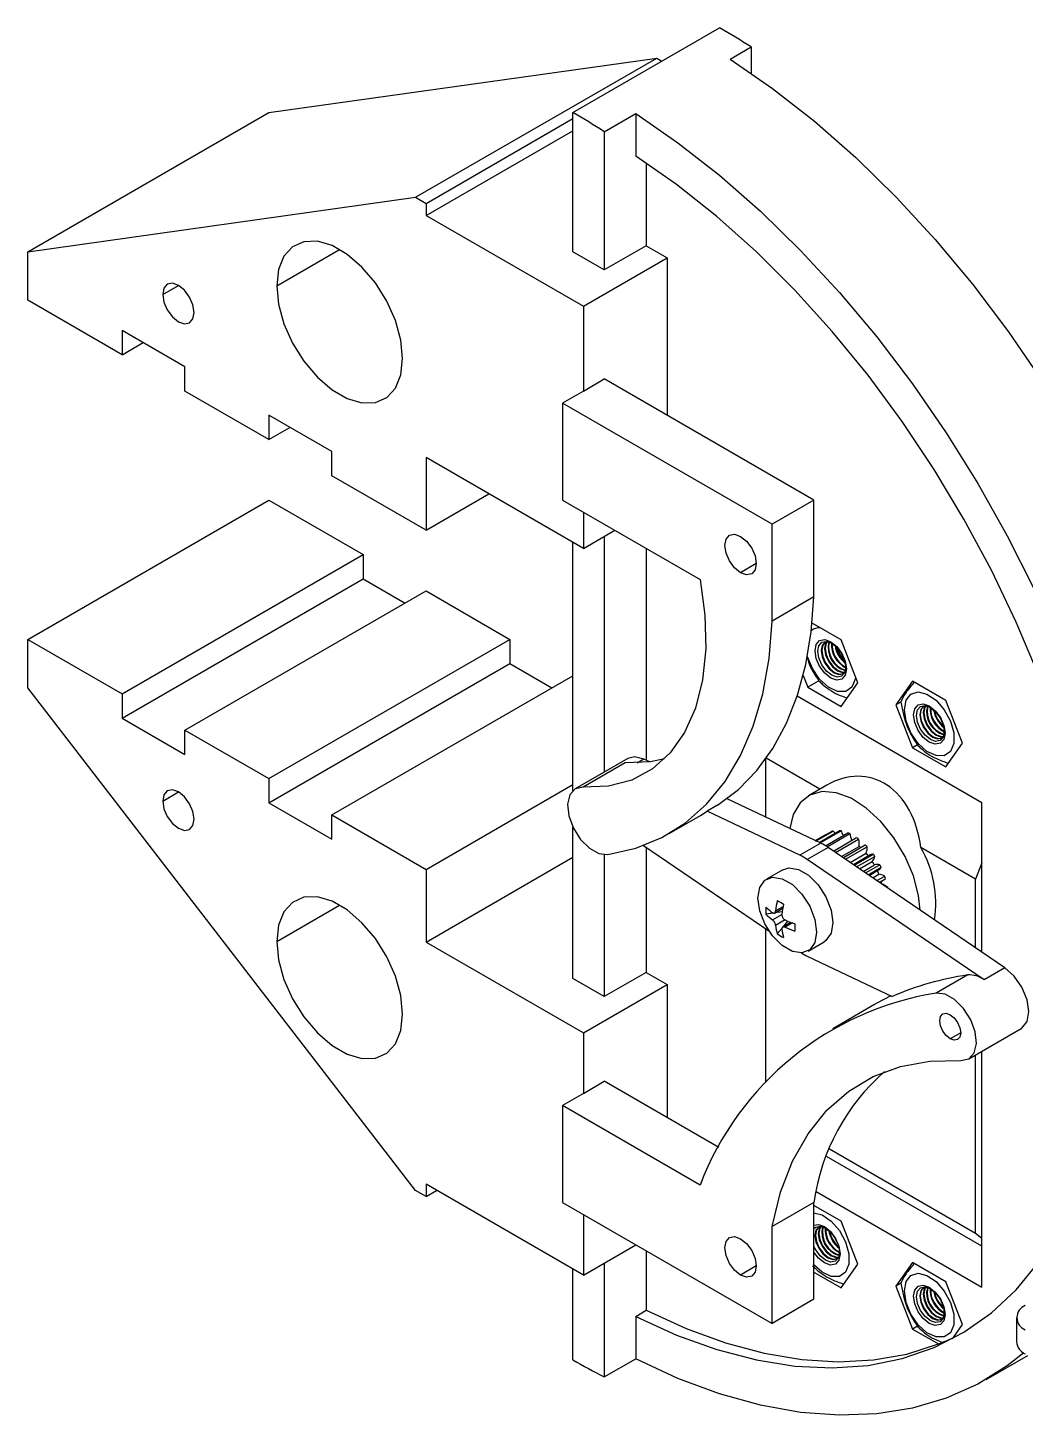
# Model space of a CAD drawing. Header units: millimetres. Extents: x 15 to 836, y 5 to 589.
# Drawn here: x 483.9 to 551.2, y 205.5 to 299 of the extents above; entities that cross this region are included whole.
import ezdxf

# ---------------------------------------------------------------- set-up
doc = ezdxf.new("R2010")
doc.units = ezdxf.units.MM

msp = doc.modelspace()

# ---------------------------------------------------------------- linework, layer by layer
at = {"color": 7, "linetype": 'Continuous', "lineweight": 25}
for p, q in [((520.707, 293.332), (530.606, 299.046)), ((531.313, 296.934), (532.727, 297.75)), ((532.727, 297.75), (532.727, 295.99)), ((500.201, 293.327), (526.364, 297.004)), ((510.1, 287.615), (526.364, 297.004)), ((526.364, 297.004), (526.716, 296.801)), ((483.937, 283.938), (500.201, 293.327)), ((510.807, 287.207), (520.707, 292.922)), ((520.707, 283.941), (520.707, 293.332)), ((522.828, 292.035), (524.949, 293.26)), ((524.949, 293.26), (524.949, 290.397)), ((510.807, 286.391), (520.707, 292.105)), ((522.828, 292.035), (522.828, 282.717)), ((525.656, 289.929), (525.656, 284.35)), ((483.937, 283.938), (510.1, 287.615)), ((510.1, 287.615), (510.807, 287.207)), ((510.807, 287.207), (510.807, 286.391)), ((510.807, 286.391), (521.414, 280.267)), ((483.937, 280.672), (483.937, 283.938)), ((522.828, 282.717), (520.707, 283.941)), ((521.414, 280.267), (527.071, 283.533)), ((525.656, 284.35), (522.828, 282.717)), ((525.656, 284.35), (527.071, 283.533)), ((527.071, 283.533), (527.071, 272.919)), ((490.301, 276.998), (483.937, 280.672)), ((521.414, 280.267), (521.414, 274.552)), ((494.544, 276.182), (490.301, 278.631)), ((490.301, 278.631), (490.301, 276.998)), ((490.301, 276.998), (491.716, 277.815)), ((494.544, 274.549), (494.544, 276.182)), ((521.414, 274.552), (522.828, 275.368)), ((536.97, 267.204), (522.828, 275.368)), ((500.201, 271.284), (494.544, 274.549)), ((521.414, 274.552), (520, 273.735)), ((534.142, 265.571), (520, 273.735)), ((520, 273.735), (520, 267.203)), ((504.443, 270.467), (500.201, 272.917)), ((500.201, 272.917), (500.201, 271.284)), ((500.201, 271.284), (501.615, 272.1)), ((504.443, 268.834), (504.443, 270.467)), ((521.414, 263.937), (510.807, 270.06)), ((510.807, 270.06), (510.807, 265.16)), ((510.807, 265.16), (504.443, 268.834)), ((510.807, 265.16), (515.05, 267.61)), ((483.937, 257.809), (500.201, 267.198)), ((500.201, 267.198), (506.565, 263.524)), ((520, 267.203), (529.291, 261.839)), ((536.97, 267.204), (534.142, 265.571)), ((536.97, 260.672), (536.97, 267.204)), ((521.414, 266.387), (521.414, 263.937)), ((521.414, 263.937), (523.536, 265.162)), ((522.828, 264.753), (522.828, 248.86)), ((534.142, 259.039), (534.142, 265.571)), ((520.707, 247.606), (520.707, 264.345)), ((525.656, 263.937), (525.656, 249.655)), ((490.301, 254.135), (506.565, 263.524)), ((506.565, 263.524), (506.565, 261.891)), ((490.301, 252.502), (506.565, 261.891)), ((494.544, 251.686), (510.807, 261.075)), ((506.565, 261.891), (509.393, 260.258)), ((510.807, 261.075), (516.464, 257.809)), ((536.97, 260.672), (534.142, 259.039)), ((538.8, 257.777), (536.853, 258.901)), ((483.937, 254.543), (483.937, 257.809)), ((483.937, 257.809), (490.301, 254.135)), ((500.201, 248.42), (516.464, 257.809)), ((516.464, 257.809), (516.464, 256.176)), ((539.923, 254.884), (538.8, 257.777)), ((500.201, 246.787), (516.464, 256.176)), ((516.464, 256.176), (519.292, 254.543)), ((510.1, 220.659), (483.937, 254.543)), ((504.443, 245.971), (520.707, 255.36)), ((536.248, 255.374), (536.555, 254.583)), ((537.306, 255.016), (536.555, 254.583)), ((536.555, 254.583), (538.8, 253.286)), ((538.8, 253.286), (539.923, 254.884)), ((543.626, 254.992), (542.503, 253.394)), ((545.871, 253.695), (543.626, 254.992)), ((490.301, 254.135), (490.301, 252.502)), ((548.284, 246.791), (535.839, 253.975)), ((542.83, 253.583), (542.503, 253.394)), ((546.994, 250.802), (545.871, 253.695)), ((542.503, 253.394), (543.626, 250.501)), ((490.301, 252.502), (494.544, 250.053)), ((494.544, 250.053), (494.544, 251.686)), ((494.544, 251.686), (500.201, 248.42)), ((545.871, 249.204), (546.994, 250.802)), ((537.367, 247.704), (533.755, 249.789)), ((543.952, 250.689), (543.626, 250.501)), ((543.626, 250.501), (545.871, 249.204)), ((524.406, 249.771), (520.871, 247.73)), ((524.226, 249.478), (521.398, 247.845)), ((525.899, 249.54), (525.5, 249.729)), ((533.717, 245.826), (533.717, 249.737)), ((500.201, 248.42), (500.201, 246.787)), ((510.807, 242.297), (520.707, 248.012)), ((537.835, 247.974), (536.603, 247.263)), ((537.428, 244.064), (531.109, 247.065)), ((500.201, 246.787), (504.443, 244.338)), ((529.316, 245.943), (529.764, 246.216)), ((530.471, 246.624), (529.764, 246.216)), ((536.013, 243.247), (529.764, 246.216)), ((548.284, 236.737), (548.284, 246.791)), ((504.443, 244.338), (504.443, 245.971)), ((504.443, 245.971), (510.807, 242.297)), ((520.707, 234.949), (520.707, 245.156)), ((527.195, 244.719), (529.316, 245.943)), ((537.054, 244.241), (537.822, 244.685)), ((537.077, 244.231), (538.161, 244.857)), ((537.109, 244.215), (538.27, 244.885)), ((537.31, 244.12), (538.677, 244.909)), ((537.393, 244.08), (538.802, 244.894)), ((537.741, 243.895), (539.252, 244.767)), ((537.853, 243.825), (539.385, 244.71)), ((538.281, 243.535), (539.85, 244.441)), ((538.418, 243.442), (539.983, 244.345)), ((522.828, 243.286), (522.828, 233.724)), ((525.467, 243.908), (533.931, 238.156)), ((525.656, 243.779), (525.656, 235.357)), ((537.428, 244.064), (536.013, 243.247)), ((537.927, 243.776), (536.513, 242.959)), ((549.854, 235.67), (537.927, 243.776)), ((538.825, 243.165), (540.016, 243.853)), ((538.938, 243.088), (540.434, 243.952)), ((540.414, 243.941), (538.938, 243.089)), ((539.098, 242.98), (540.558, 243.823)), ((539.406, 242.771), (540.487, 243.395)), ((540.767, 243.271), (539.633, 242.616)), ((539.678, 242.586), (540.966, 243.329)), ((540.434, 243.952), (540.414, 243.941)), ((547.86, 241.647), (544.184, 243.768)), ((510.807, 237.398), (520.707, 243.113)), ((548.44, 234.854), (536.513, 242.959)), ((539.85, 242.469), (541.074, 243.175)), ((540.039, 242.34), (540.905, 242.84)), ((540.297, 242.165), (541.049, 242.6)), ((540.454, 242.058), (541.413, 242.612)), ((540.627, 241.94), (541.499, 242.443)), ((548.284, 242.74), (547.86, 241.647)), ((510.807, 242.297), (510.807, 237.398)), ((534.863, 242.275), (533.772, 241.645)), ((540.695, 241.895), (541.324, 242.258)), ((540.938, 241.73), (541.347, 241.966)), ((541.217, 241.54), (541.748, 241.846)), ((541.381, 241.428), (541.805, 241.673)), ((541.386, 241.425), (541.749, 241.635)), ((547.86, 237.026), (547.86, 241.647)), ((541.535, 241.324), (541.537, 241.325)), ((541.919, 241.063), (541.949, 241.08)), ((534.313, 239.358), (534.867, 239.678)), ((534.232, 239.35), (533.733, 239.273)), ((534.832, 239.443), (534.325, 239.364)), ((535.416, 238.728), (534.862, 238.408)), ((535.195, 238.814), (534.874, 238.414)), ((533.717, 227.939), (533.717, 238.301)), ((534.818, 238.346), (534.498, 237.948)), ((510.807, 237.398), (521.414, 231.275)), ((536.572, 236.795), (537.663, 237.425)), ((536.513, 236.452), (542.248, 233.728)), ((522.828, 233.724), (520.707, 234.949)), ((525.656, 235.357), (522.828, 233.724)), ((525.656, 235.357), (527.071, 234.541)), ((547.341, 235.182), (545.22, 233.957)), ((549.854, 235.67), (548.44, 234.854)), ((521.414, 231.275), (527.071, 234.541)), ((527.071, 234.541), (527.071, 225.559)), ((541.06, 233.179), (538.232, 231.546)), ((521.414, 231.275), (521.414, 227.192)), ((547.412, 229.521), (550.948, 231.562)), ((547.86, 217.777), (547.86, 229.779)), ((548.284, 214.129), (548.284, 230.024)), ((521.414, 227.192), (522.828, 228.009)), ((530.542, 223.555), (522.828, 228.009)), ((521.414, 227.192), (520, 226.376)), ((520, 226.376), (520, 219.844)), ((529.291, 221.012), (520, 226.376)), ((548.284, 216.905), (537.811, 222.95)), ((538.009, 223.463), (547.86, 217.777)), ((521.414, 214.944), (510.807, 221.067)), ((510.807, 221.067), (510.807, 220.251)), ((510.807, 220.251), (510.1, 220.659)), ((510.807, 220.251), (511.514, 220.659)), ((537.119, 220.574), (548.284, 214.129)), ((520, 219.844), (534.142, 211.679)), ((521.414, 219.027), (521.414, 214.944)), ((536.97, 219.845), (534.142, 218.212)), ((536.97, 213.312), (536.97, 219.845)), ((538.8, 218.583), (536.97, 219.64)), ((534.142, 211.679), (534.142, 218.212)), ((539.923, 215.69), (538.8, 218.583)), ((547.86, 217.777), (548.284, 217.438)), ((521.414, 214.944), (524.95, 216.986)), ((525.656, 216.578), (525.656, 212.571)), ((520.707, 209.228), (520.707, 215.352)), ((522.828, 215.761), (522.828, 208.075)), ((538.8, 214.092), (539.923, 215.69)), ((543.626, 215.798), (542.503, 214.2)), ((545.871, 214.501), (543.626, 215.798)), ((536.97, 215.149), (538.8, 214.092)), ((542.83, 214.389), (542.503, 214.2)), ((546.994, 211.608), (545.871, 214.501)), ((536.97, 213.312), (534.142, 211.679)), ((542.503, 214.2), (543.626, 211.307)), ((524.949, 212.162), (525.656, 212.571)), ((524.949, 212.162), (524.949, 209.299)), ((543.952, 211.495), (543.626, 211.307)), ((546.383, 210.739), (546.994, 211.608)), ((550.636, 212.075), (550.636, 210.442)), ((543.626, 211.307), (545.369, 210.3)), ((546.383, 210.739), (547.177, 211.143)), ((522.828, 208.075), (524.949, 209.299)), ((548.576, 207.903), (551.392, 209.528))]:
    msp.add_line(p, q, dxfattribs=at)
at = {"color": 8, "linetype": 'Continuous', "lineweight": 25}
for p, q in [((500.733, 281.646), (504.977, 284.096)), ((493.04, 281.065), (494.101, 281.677)), ((533.081, 262.917), (532.02, 262.305)), ((525.5, 249.729), (525.045, 249.466)), ((493.04, 246.906), (494.101, 247.519)), ((500.733, 237.443), (504.977, 239.892)), ((534.386, 239.501), (534.888, 239.791)), ((534.174, 238.889), (534.81, 239.256)), ((535.021, 238.888), (534.386, 238.521)), ((535.524, 238.689), (535.022, 238.399)), ((546.87, 231.278), (546.162, 230.869)), ((533.081, 215.558), (532.02, 214.945))]:
    msp.add_line(p, q, dxfattribs=at)
at = {"color": 7, "linetype": 'Continuous', "lineweight": 25, "flags": 128}
for points in [[(531.313, 296.934), (534.177, 294.956), (537.009, 292.737), (539.793, 290.289), (542.51, 287.628), (545.145, 284.771), (547.679, 281.735), (550.099, 278.54), (552.387, 275.205), (554.531, 271.752), (556.517, 268.201), (558.332, 264.575), (559.966, 260.897), (561.407, 257.189), (562.647, 253.475), (563.678, 249.778), (564.001, 248.438)], [(524.949, 293.26), (527.792, 291.298), (530.604, 289.098), (533.368, 286.672), (536.067, 284.036), (538.685, 281.206), (541.205, 278.2), (543.612, 275.036), (545.892, 271.733), (548.029, 268.312), (550.012, 264.793), (551.827, 261.199), (553.464, 257.552), (554.913, 253.873), (556.164, 250.186), (557.21, 246.514), (558.045, 242.878), (558.663, 239.301)], [(556.487, 238.116), (556.067, 241.249), (555.397, 244.735), (554.51, 248.273), (553.414, 251.839), (552.114, 255.409), (550.619, 258.96), (548.94, 262.468), (547.088, 265.91), (545.074, 269.263), (542.913, 272.505), (540.618, 275.613), (538.205, 278.568), (535.69, 281.35), (533.089, 283.941), (530.42, 286.322), (527.701, 288.479), (524.949, 290.397)], [(509.219, 276.748), (509.095, 277.991), (508.733, 279.305), (508.152, 280.612), (507.386, 281.838), (506.48, 282.909), (505.487, 283.765), (504.465, 284.356), (503.472, 284.646), (502.566, 284.62), (501.8, 284.279), (501.219, 283.642), (500.857, 282.747), (500.733, 281.646)], [(495.161, 279.84), (495.08, 280.356), (494.851, 280.886), (494.506, 281.35), (494.101, 281.677), (493.695, 281.819), (493.351, 281.752), (493.121, 281.487), (493.04, 281.065)], [(500.733, 281.646), (500.857, 280.403), (501.219, 279.089), (501.8, 277.781), (502.566, 276.556), (503.472, 275.485), (504.465, 274.629), (505.487, 274.038), (506.48, 273.748), (507.386, 273.774), (508.152, 274.115), (508.733, 274.751), (509.095, 275.646), (509.219, 276.748)], [(493.04, 281.065), (493.121, 280.55), (493.351, 280.02), (493.695, 279.555), (494.101, 279.228), (494.506, 279.087), (494.851, 279.154), (495.08, 279.418), (495.161, 279.84)], [(532.02, 262.305), (531.614, 262.632), (531.27, 263.097), (531.04, 263.627), (530.96, 264.142), (531.04, 264.564), (531.27, 264.829), (531.614, 264.896), (532.02, 264.754)], [(532.02, 264.754), (532.426, 264.427), (532.77, 263.963), (533, 263.433), (533.081, 262.917), (533, 262.495), (532.77, 262.231), (532.426, 262.164), (532.02, 262.305)], [(529.291, 261.839), (529.613, 259.444), (529.668, 257.173), (529.455, 255.07), (528.977, 253.174), (528.244, 251.523), (527.27, 250.148), (526.074, 249.075), (524.678, 248.325), (523.109, 247.912), (521.398, 247.845)], [(530.471, 246.624), (531.869, 247.682), (533.116, 248.964), (534.203, 250.46), (535.121, 252.158), (535.861, 254.044), (536.419, 256.103), (536.79, 258.318), (536.97, 260.672)], [(523.064, 243.294), (524.95, 243.73), (526.699, 244.449), (528.295, 245.443), (529.724, 246.704), (530.971, 248.219), (532.025, 249.975), (532.876, 251.954), (533.516, 254.138), (533.939, 256.507), (534.142, 259.039)], [(539.162, 255.813), (539.081, 255.39), (538.851, 255.126), (538.507, 255.059), (538.101, 255.2), (537.696, 255.528), (537.351, 255.992), (537.122, 256.522), (537.041, 257.037), (537.122, 257.459), (537.351, 257.724), (537.696, 257.791), (538.101, 257.65), (538.507, 257.322), (538.851, 256.858), (539.081, 256.328), (539.162, 255.813)], [(537.237, 257.007), (537.308, 257.38), (537.511, 257.613), (537.815, 257.672), (538.173, 257.548), (538.532, 257.258), (538.835, 256.849), (539.038, 256.381), (539.11, 255.926), (539.038, 255.553), (538.835, 255.319), (538.532, 255.26), (538.173, 255.385), (537.815, 255.674), (537.511, 256.084), (537.308, 256.552), (537.237, 257.007)], [(537.86, 257.671), (537.711, 257.619), (537.523, 257.402), (537.456, 257.056), (537.523, 256.634), (537.711, 256.199), (537.993, 255.819), (538.326, 255.55), (538.658, 255.435), (538.94, 255.49), (539.044, 255.575)], [(537.73, 257.63), (537.561, 257.424), (537.495, 257.078), (537.561, 256.656), (537.749, 256.221), (538.031, 255.841), (538.364, 255.573), (538.697, 255.457), (538.959, 255.501)], [(537.839, 257.669), (537.752, 257.535), (537.686, 257.189), (537.752, 256.766), (537.941, 256.332), (538.223, 255.951), (538.555, 255.683), (538.888, 255.567), (539.044, 255.575)], [(537.856, 257.667), (537.79, 257.557), (537.724, 257.211), (537.79, 256.788), (537.979, 256.354), (538.261, 255.973), (538.594, 255.705), (538.926, 255.589), (539.06, 255.592)], [(539.773, 255.27), (539.752, 255.116), (539.529, 254.58), (539.114, 254.293), (538.561, 254.294), (537.947, 254.583), (537.353, 255.121), (536.86, 255.835), (536.536, 256.628), (536.53, 256.647)], [(539.032, 256.403), (538.741, 256.794), (538.547, 257.241), (538.547, 257.242)], [(543.069, 253.067), (543.182, 253.703), (543.507, 254.121), (544, 254.266), (544.593, 254.118), (545.208, 253.698), (545.76, 253.061), (546.176, 252.295), (546.399, 251.501), (546.399, 250.789), (546.176, 250.253), (545.76, 249.966), (545.208, 249.967), (544.593, 250.256), (544, 250.794), (543.507, 251.508), (543.182, 252.301), (543.069, 253.067)], [(545.809, 251.486), (545.728, 251.064), (545.498, 250.799), (545.154, 250.732), (544.748, 250.873), (544.342, 251.201), (543.998, 251.665), (543.768, 252.195), (543.688, 252.71), (543.768, 253.132), (543.998, 253.397), (544.342, 253.464), (544.748, 253.323), (545.154, 252.995), (545.498, 252.531), (545.728, 252.001), (545.809, 251.486)], [(543.884, 252.68), (543.955, 253.053), (544.158, 253.286), (544.462, 253.345), (544.82, 253.221), (545.178, 252.932), (545.482, 252.522), (545.685, 252.054), (545.756, 251.599), (545.685, 251.226), (545.482, 250.992), (545.178, 250.933), (544.82, 251.058), (544.462, 251.347), (544.158, 251.757), (543.955, 252.225), (543.884, 252.68)], [(544.506, 253.344), (544.358, 253.292), (544.169, 253.075), (544.103, 252.729), (544.169, 252.307), (544.358, 251.872), (544.64, 251.492), (544.973, 251.223), (545.305, 251.108), (545.587, 251.163), (545.691, 251.248)], [(544.377, 253.303), (544.208, 253.097), (544.141, 252.751), (544.208, 252.329), (544.396, 251.894), (544.678, 251.514), (545.011, 251.246), (545.343, 251.13), (545.606, 251.174)], [(544.483, 253.34), (544.399, 253.208), (544.333, 252.862), (544.399, 252.439), (544.587, 252.005), (544.869, 251.624), (545.202, 251.356), (545.535, 251.24), (545.695, 251.248)], [(544.506, 253.344), (544.437, 253.23), (544.371, 252.884), (544.437, 252.461), (544.626, 252.027), (544.908, 251.647), (545.24, 251.378), (545.573, 251.262), (545.701, 251.265)], [(525.5, 249.729), (524.873, 249.888), (524.406, 249.771)], [(526.888, 249.749), (525.938, 249.545), (524.226, 249.478)], [(495.161, 245.682), (495.08, 246.197), (494.851, 246.727), (494.506, 247.191), (494.101, 247.519), (493.695, 247.66), (493.351, 247.593), (493.121, 247.329), (493.04, 246.906)], [(521.398, 247.845), (520.87, 247.729), (520.507, 247.329), (520.356, 246.696), (520.437, 245.915), (520.74, 245.088), (521.225, 244.323), (521.827, 243.721), (522.468, 243.363), (523.064, 243.294)], [(544.142, 239.552), (544.028, 240.545), (543.677, 241.861), (543.113, 243.176), (542.367, 244.42), (541.478, 245.526), (540.495, 246.433), (539.471, 247.093), (538.46, 247.471), (537.518, 247.545), (536.695, 247.313), (536.035, 246.786), (535.575, 245.993), (535.347, 245.052)], [(493.04, 246.906), (493.121, 246.391), (493.351, 245.861), (493.695, 245.397), (494.101, 245.069), (494.506, 244.928), (494.851, 244.995), (495.08, 245.26), (495.161, 245.682)], [(534.863, 242.275), (535.273, 242.401), (535.919, 242.3), (536.607, 241.903), (537.253, 241.258), (537.78, 240.444), (538.124, 239.558), (538.243, 238.707), (538.124, 237.994), (537.78, 237.505), (537.663, 237.425)], [(533.192, 240.363), (533.312, 241.076), (533.656, 241.565), (534.182, 241.772), (534.829, 241.67), (535.516, 241.273), (536.162, 240.629), (536.689, 239.814), (537.033, 238.928), (537.152, 238.077), (537.033, 237.364), (536.689, 236.875), (536.162, 236.669), (535.516, 236.77), (534.829, 237.167), (534.182, 237.812), (533.656, 238.626), (533.312, 239.512), (533.192, 240.363)], [(541.749, 241.635), (541.771, 241.648), (541.805, 241.673)], [(509.219, 232.544), (509.095, 233.788), (508.733, 235.101), (508.152, 236.409), (507.386, 237.634), (506.48, 238.706), (505.487, 239.562), (504.465, 240.152), (503.472, 240.443), (502.566, 240.417), (501.8, 240.075), (501.219, 239.439), (500.857, 238.544), (500.733, 237.443)], [(500.733, 237.443), (500.857, 236.199), (501.219, 234.885), (501.8, 233.578), (502.566, 232.353), (503.472, 231.281), (504.465, 230.425), (505.487, 229.835), (506.48, 229.544), (507.386, 229.57), (508.152, 229.911), (508.733, 230.548), (509.095, 231.443), (509.219, 232.544)], [(550.948, 231.562), (551.002, 231.596), (551.346, 232.036), (551.466, 232.706), (551.346, 233.515), (551.002, 234.352), (550.481, 235.105), (549.854, 235.67)], [(546.885, 229.406), (547.413, 229.521), (547.777, 229.922), (547.928, 230.554), (547.846, 231.336), (547.543, 232.163), (547.059, 232.928), (546.456, 233.529), (545.815, 233.888), (545.22, 233.957)], [(542.163, 233.768), (541.22, 233.27), (541.06, 233.179)], [(546.162, 230.869), (545.892, 231.088), (545.662, 231.397), (545.509, 231.751), (545.455, 232.094), (545.509, 232.375), (545.662, 232.552), (545.892, 232.596), (546.162, 232.502)], [(546.162, 232.502), (546.433, 232.284), (546.662, 231.975), (546.816, 231.621), (546.87, 231.278), (546.816, 230.996), (546.662, 230.82), (546.433, 230.775), (546.162, 230.869)], [(534.142, 218.212), (534.716, 220.532), (535.53, 222.628), (536.576, 224.476), (537.842, 226.054), (539.313, 227.346), (540.972, 228.337), (542.802, 229.015), (544.78, 229.372), (546.885, 229.406)], [(524.949, 212.162), (527.701, 210.903), (530.42, 209.921), (533.089, 209.221), (535.69, 208.808), (538.205, 208.686), (540.618, 208.856), (542.913, 209.315), (545.074, 210.061), (547.088, 211.088), (548.94, 212.391), (550.619, 213.961), (552.114, 215.786), (553.414, 217.856), (554.51, 220.156), (555.397, 222.67), (556.003, 225.072)], [(536.97, 219.153), (537.522, 219.006), (538.137, 218.586), (538.689, 217.949), (539.105, 217.183), (539.328, 216.389), (539.328, 215.677), (539.105, 215.141), (538.689, 214.854), (538.137, 214.855), (537.522, 215.144), (536.97, 215.635)], [(536.97, 218.307), (537.271, 218.352), (537.677, 218.211), (538.083, 217.883), (538.427, 217.419), (538.657, 216.889), (538.738, 216.374)], [(536.97, 218.077), (537.087, 218.174), (537.391, 218.233), (537.749, 218.109), (538.107, 217.82), (538.411, 217.41), (538.614, 216.942), (538.685, 216.487), (538.614, 216.114), (538.411, 215.88), (538.107, 215.821), (537.749, 215.946), (537.391, 216.235), (537.087, 216.645), (536.97, 216.877)], [(537.435, 218.232), (537.287, 218.18), (537.098, 217.963), (537.032, 217.617), (537.098, 217.195), (537.287, 216.76), (537.569, 216.38), (537.901, 216.112), (538.234, 215.996), (538.516, 216.051), (538.62, 216.136)], [(537.306, 218.191), (537.137, 217.985), (537.07, 217.639), (537.137, 217.217), (537.325, 216.783), (537.607, 216.402), (537.94, 216.134), (538.272, 216.018), (538.535, 216.062)], [(537.415, 218.231), (537.328, 218.096), (537.262, 217.75), (537.328, 217.327), (537.516, 216.893), (537.798, 216.513), (538.131, 216.244), (538.464, 216.128), (538.62, 216.136)], [(537.432, 218.228), (537.366, 218.118), (537.3, 217.772), (537.366, 217.35), (537.555, 216.915), (537.837, 216.535), (538.169, 216.266), (538.502, 216.15), (538.635, 216.154)], [(532.02, 214.945), (531.614, 215.273), (531.27, 215.737), (531.04, 216.267), (530.96, 216.783), (531.04, 217.205), (531.27, 217.469), (531.614, 217.536), (532.02, 217.395)], [(532.02, 217.395), (532.426, 217.068), (532.77, 216.603), (533, 216.073), (533.081, 215.558), (533, 215.136), (532.77, 214.871), (532.426, 214.804), (532.02, 214.945)], [(538.738, 216.374), (538.657, 215.952), (538.427, 215.687), (538.083, 215.62), (537.677, 215.761), (537.271, 216.089), (536.97, 216.481)], [(543.069, 213.873), (543.182, 214.509), (543.507, 214.927), (544, 215.072), (544.593, 214.924), (545.208, 214.504), (545.76, 213.867), (546.176, 213.101), (546.399, 212.307), (546.399, 211.595), (546.176, 211.059), (545.76, 210.772), (545.208, 210.773), (544.593, 211.062), (544, 211.6), (543.507, 212.314), (543.182, 213.107), (543.069, 213.873)], [(545.809, 212.292), (545.728, 211.87), (545.498, 211.605), (545.154, 211.538), (544.748, 211.679), (544.342, 212.007), (543.998, 212.471), (543.768, 213.001), (543.688, 213.516), (543.768, 213.938), (543.998, 214.203), (544.342, 214.27), (544.748, 214.129), (545.154, 213.801), (545.498, 213.337), (545.728, 212.807), (545.809, 212.292)], [(543.884, 213.486), (543.955, 213.859), (544.158, 214.092), (544.462, 214.151), (544.82, 214.027), (545.178, 213.738), (545.482, 213.328), (545.685, 212.86), (545.756, 212.405), (545.685, 212.032), (545.482, 211.798), (545.178, 211.739), (544.82, 211.864), (544.462, 212.153), (544.158, 212.563), (543.955, 213.031), (543.884, 213.486)], [(544.506, 214.15), (544.358, 214.098), (544.169, 213.881), (544.103, 213.535), (544.169, 213.113), (544.358, 212.678), (544.64, 212.298), (544.973, 212.029), (545.305, 211.914), (545.587, 211.969), (545.691, 212.054)], [(544.377, 214.109), (544.208, 213.903), (544.141, 213.557), (544.208, 213.135), (544.396, 212.701), (544.678, 212.32), (545.011, 212.052), (545.343, 211.936), (545.606, 211.98)], [(544.483, 214.146), (544.399, 214.014), (544.333, 213.668), (544.399, 213.245), (544.587, 212.811), (544.869, 212.43), (545.202, 212.162), (545.535, 212.046), (545.695, 212.054)], [(544.506, 214.15), (544.437, 214.036), (544.371, 213.69), (544.437, 213.268), (544.626, 212.833), (544.908, 212.453), (545.24, 212.184), (545.573, 212.068), (545.701, 212.071)], [(525.656, 212.571), (528.341, 211.339), (530.995, 210.37), (533.602, 209.671), (536.145, 209.244), (538.609, 209.094), (540.977, 209.221), (543.235, 209.624), (545.369, 210.3)], [(551.116, 209.692), (550.012, 208.83), (548.029, 207.6), (545.892, 206.647), (543.612, 205.976), (541.205, 205.591), (538.685, 205.494), (536.067, 205.687), (533.368, 206.168), (530.604, 206.933), (527.792, 207.979), (524.949, 209.299)]]:
    msp.add_lwpolyline(points, dxfattribs=at)
at = {"color": 7, "linetype": 'Continuous', "lineweight": 25}
for centre, radius, start, end in [((505.251, 255.162), 50.683, 57.17184, 59.98239), ((495.352, 249.447), 50.683, 57.17184, 59.98239), ((537.342, 257.732), 0.861, 86.912, 129.00781), ((539.536, 257.253), 1.613, 166.13792, 253.85674), ((539.596, 257.288), 1.636, 167.9112, 252.08344), ((539.893, 257.459), 1.746, 176.67639, 243.31825), ((539.952, 257.493), 1.768, 178.46689, 241.52769), ((540.334, 257.714), 1.971, 189.34345, 230.65122), ((540.393, 257.748), 1.994, 191.49749, 228.49707), ((546.183, 252.926), 1.613, 166.13792, 253.85674), ((546.243, 252.961), 1.636, 167.91121, 252.08346), ((546.54, 253.132), 1.746, 176.67639, 243.31825), ((546.599, 253.166), 1.768, 178.46689, 241.5277), ((546.981, 253.387), 1.971, 189.34339, 230.65122), ((547.039, 253.421), 1.994, 191.49762, 228.49694), ((538.521, 243.703), 1.209, 102.00718, 107.32339), ((536.667, 243.566), 2.076, 34.36106, 39.46211), ((538.537, 243.218), 1.697, 81.03158, 85.2729), ((536.975, 243.794), 2.133, 22.03061, 31.04728), ((538.287, 242.347), 2.606, 65.07131, 68.25763), ((537.723, 244.006), 1.806, 7.65667, 22.95216), ((537.696, 241.322), 3.791, 52.88572, 55.36748), ((538.717, 244.015), 1.308, 352.86729, 14.61379), ((534.385, 239.851), 3.767, 55.61496, 64.39042), ((535.8, 240.667), 3.767, 55.61496, 64.39042), ((537.759, 241.079), 3.576, 48.78591, 50.8744), ((536.941, 240.451), 4.945, 42.98942, 45.06829), ((539.671, 243.75), 0.89, 336.49561, 4.6715), ((537.11, 240.432), 4.493, 37.78069, 41.26473), ((540.987, 242.885), 0.445, 92.75001, 119.63285), ((536.36, 239.962), 5.705, 34.28068, 36.16989), ((537.646, 240.003), 7.545, 351.55393, 29.9352), ((540.491, 243.259), 0.589, 314.57854, 351.79605), ((536.813, 240.214), 4.862, 29.38695, 32.69196), ((541.249, 242.1), 0.538, 72.18856, 111.76171), ((541.089, 242.654), 0.461, 300.72198, 332.84456), ((536.29, 239.909), 5.793, 25.94105, 27.81154), ((537.017, 240.309), 4.637, 20.94041, 24.35188), ((541.326, 241.166), 0.801, 58.18772, 88.4395), ((537.775, 240.547), 3.842, 11.67722, 14.21034), ((536.853, 240.136), 5.185, 17.25007, 19.26432), ((541.143, 240.194), 1.197, 47.69942, 70.78264), ((537.073, 239.518), 3.349, 175.80477, 184.19523), ((536.176, 242.12), 3.395, 223.97639, 233.85372), ((540.494, 238.886), 6.14, 167.59443, 174.24687), ((540.933, 250.862), 12.449, 238.8753, 241.13007), ((540.919, 238.641), 6.14, 167.59443, 174.24687), ((536.176, 241.63), 3.395, 223.97639, 233.85372), ((537.543, 244.487), 6.14, 245.75571, 252.40782), ((548.141, 238.389), 12.456, 178.87312, 181.12688), ((537.762, 238.885), 3.396, 186.14888, 196.02553), ((536.38, 240.717), 3.349, 235.80795, 244.19743), ((538.186, 238.64), 3.396, 186.14888, 196.02553), ((537.543, 243.997), 6.14, 245.75571, 252.40782), ((538.087, 239.748), 3.652, 237.54837, 244.4712), ((550.292, 215.194), 20.205, 98.39816, 113.46019), ((547.464, 233.587), 1.599, 52.38788, 94.39634), ((548.431, 213.732), 20.478, 99.02338, 159.17606), ((551.086, 217.92), 14.246, 131.05103, 172.2369), ((539.111, 217.814), 1.613, 166.13794, 253.85669), ((539.172, 217.849), 1.636, 167.9113, 252.0833), ((539.469, 218.021), 1.746, 176.6764, 243.31825), ((539.528, 218.055), 1.768, 178.46689, 241.5277), ((539.91, 218.275), 1.971, 189.34349, 230.65117), ((539.968, 218.309), 1.994, 191.4977, 228.49688), ((546.183, 213.732), 1.613, 166.13795, 253.85667), ((546.243, 213.767), 1.636, 167.91132, 252.08333), ((546.54, 213.938), 1.746, 176.67639, 243.31826), ((546.599, 213.973), 1.768, 178.46689, 241.5277), ((546.981, 214.193), 1.971, 189.34343, 230.65117), ((547.039, 214.227), 1.994, 191.49784, 228.49674), ((551.532, 212.075), 0.873, 110.78382, 249.21618), ((539.439, 225.396), 16.219, 291.44734, 295.35157), ((551.637, 210.542), 1.006, 185.69417, 245.62537), ((543.94, 249.438), 46.439, 239.9807, 242.96)]:
    msp.add_arc(centre, radius, start, end, dxfattribs=at)
msp.add_ellipse((539.155, 241.52), major_axis=(1.539, 6.972), ratio=0.697888, start_param=5.189704, end_param=6.851319, dxfattribs=at)
for points, knots in [([(536.497, 256.7), (536.531, 256.551), (536.677, 255.917), (537.033, 255.407), (537.306, 255.016)], [0, 0, 0, 0, 0.234456, 1, 1, 1, 1]), ([(537.306, 255.016), (537.378, 254.943), (537.72, 254.6), (538.322, 254.17), (538.991, 253.931), (539.2, 253.856)], [0, 0, 0, 0, 0.1570768, 0.7364972, 1, 1, 1, 1]), ([(543.744, 254.923), (543.535, 254.678), (543.076, 254.142), (542.917, 253.78), (542.83, 253.583)], [0, 0, 0, 0, 0.4564824, 1, 1, 1, 1]), ([(542.83, 253.583), (542.94, 253.013), (543.145, 251.949), (543.696, 251.089), (543.952, 250.689)], [0, 0, 0, 0, 0.534691, 1, 1, 1, 1]), ([(543.952, 250.689), (544.025, 250.616), (544.366, 250.273), (545.027, 249.811), (545.767, 249.55), (546.045, 249.452)], [0, 0, 0, 0, 0.144714, 0.678525, 1, 1, 1, 1]), ([(534.174, 239.379), (534.195, 239.366), (534.237, 239.341), (534.297, 239.344), (534.345, 239.378), (534.376, 239.435), (534.383, 239.482), (534.386, 239.501)], [0, 0, 0, 0, 0.213496, 0.42707, 0.638957, 0.850112, 1, 1, 1, 1]), ([(534.386, 238.521), (534.381, 238.548), (534.371, 238.603), (534.332, 238.695), (534.279, 238.781), (534.224, 238.848), (534.188, 238.877), (534.174, 238.889)], [0, 0, 0, 0, 0.213497, 0.427066, 0.638957, 0.850112, 1, 1, 1, 1]), ([(534.81, 239.256), (534.81, 239.226), (534.809, 239.166), (534.842, 239.07), (534.896, 238.984), (534.959, 238.922), (535.004, 238.899), (535.022, 238.889)], [0, 0, 0, 0, 0.213498, 0.427067, 0.638959, 0.850115, 1, 1, 1, 1]), ([(535.022, 238.399), (534.996, 238.408), (534.943, 238.427), (534.877, 238.42), (534.83, 238.387), (534.808, 238.336), (534.809, 238.294), (534.81, 238.276)], [0, 0, 0, 0, 0.213493, 0.427065, 0.638956, 0.850112, 1, 1, 1, 1]), ([(536.881, 215.577), (536.954, 215.504), (537.295, 215.161), (537.956, 214.699), (538.696, 214.438), (538.974, 214.34)], [0, 0, 0, 0, 0.144714, 0.678525, 1, 1, 1, 1]), ([(543.744, 215.729), (543.535, 215.484), (543.076, 214.948), (542.917, 214.586), (542.83, 214.389)], [0, 0, 0, 0, 0.456482, 1, 1, 1, 1]), ([(542.83, 214.389), (542.94, 213.82), (543.145, 212.755), (543.696, 211.895), (543.952, 211.495)], [0, 0, 0, 0, 0.534691, 1, 1, 1, 1]), ([(543.952, 211.495), (544.025, 211.422), (544.367, 211.08), (544.907, 210.682), (545.5, 210.466), (545.637, 210.416)], [0, 0, 0, 0, 0.1727165, 0.8098225, 1, 1, 1, 1])]:
    msp.add_open_spline(points, degree=3, knots=knots, dxfattribs=at)

doc.saveas('drawing.dxf')
